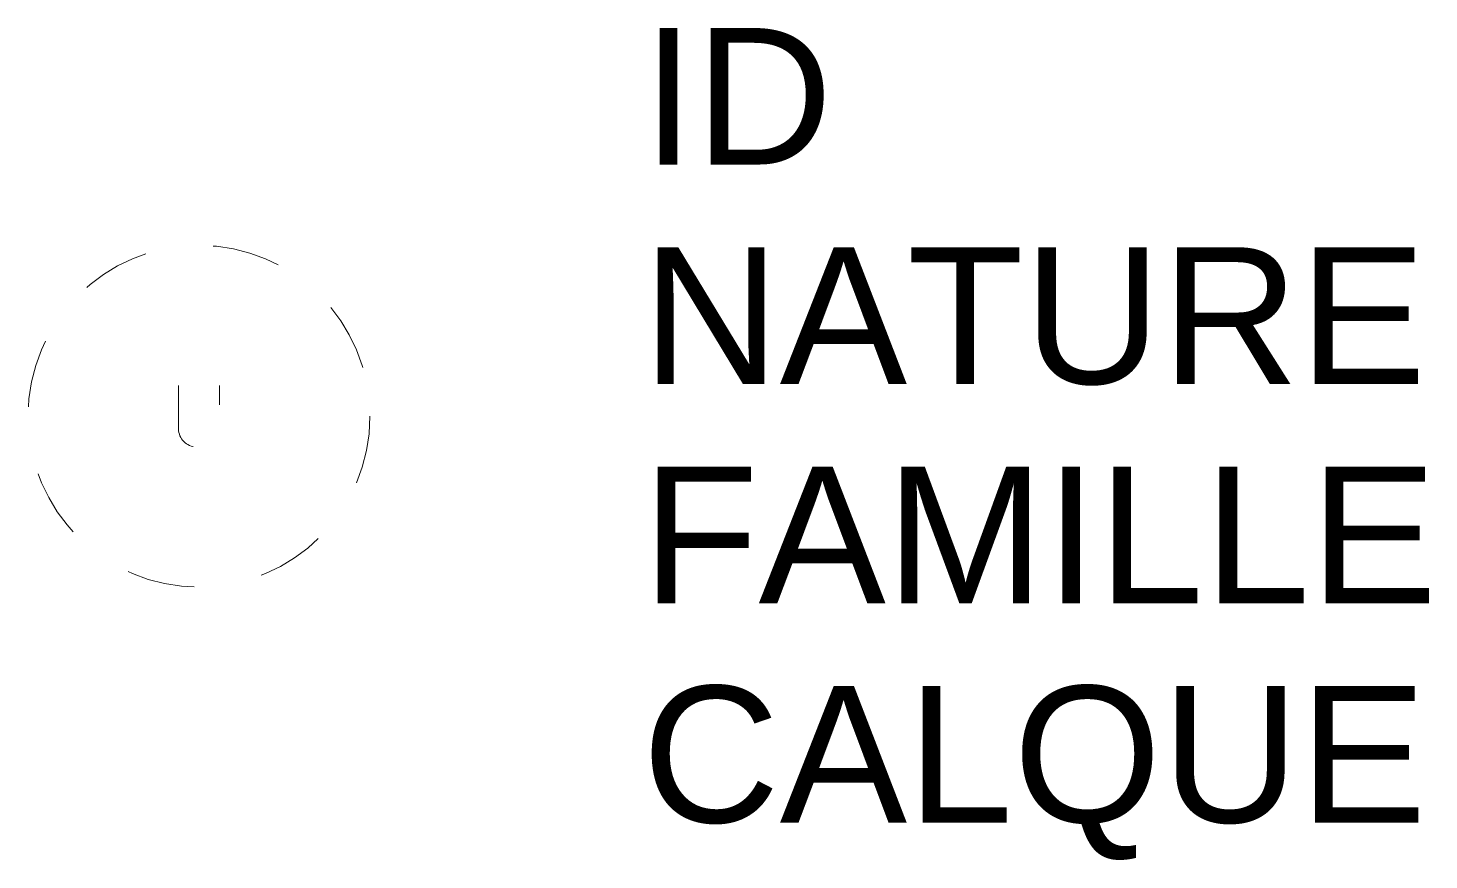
# Model space of a CAD drawing. Header units: metres. Extents: x -0.25 to 1.8, y -0.65 to 0.57.
import ezdxf

# ---------------------------------------------------------------- set-up
doc = ezdxf.new("R2010")
doc.units = ezdxf.units.M
doc.linetypes.add('Socle_Continu', pattern=[2.5, 2.5, 0])
doc.linetypes.add('Socle_Discontinu', pattern=[0.075, 0.05, -0.025])
doc.layers.add('UNITA_SCT', color=54, linetype='Socle_Continu', lineweight=13)
doc.styles.get("Standard").update_dxf_attribs({"font": 'arial.ttf'})

msp = doc.modelspace()

# ---------------------------------------------------------------- linework, layer by layer
at = {"layer": 'UNITA_SCT', "linetype": 'Socle_Discontinu', "flags": 128}
msp.add_lwpolyline([(-0.0299, 0.0449), (-0.0299, -0.0187, 0.410802), (-0.0037, -0.0449), (0.0299, -0.0449), (0.0299, 0.0449)], format="xyb", dxfattribs=at)
at = {"layer": 'UNITA_SCT', "linetype": 'Socle_Discontinu'}
msp.add_circle((0, 0), 0.2503, dxfattribs=at)

# ---------------------------------------------------------------- texts
at = {"layer": 'UNITA_SCT', "linetype": 'Socle_Discontinu', "flags": 9}
for tag, p, s in [('ID', (0.6488, 0.3687), 'DP_0281'), ('NATURE', (0.6488, 0.0474), 'Citerneau circulaire'), ('FAMILLE', (0.6488, -0.2739), 'Unitaire'), ('CALQUE', (0.6488, -0.5952), 'UNITA_SCT')]:
    msp.add_attdef(tag, p, s, height=0.2, dxfattribs=at)

doc.saveas('drawing.dxf')
